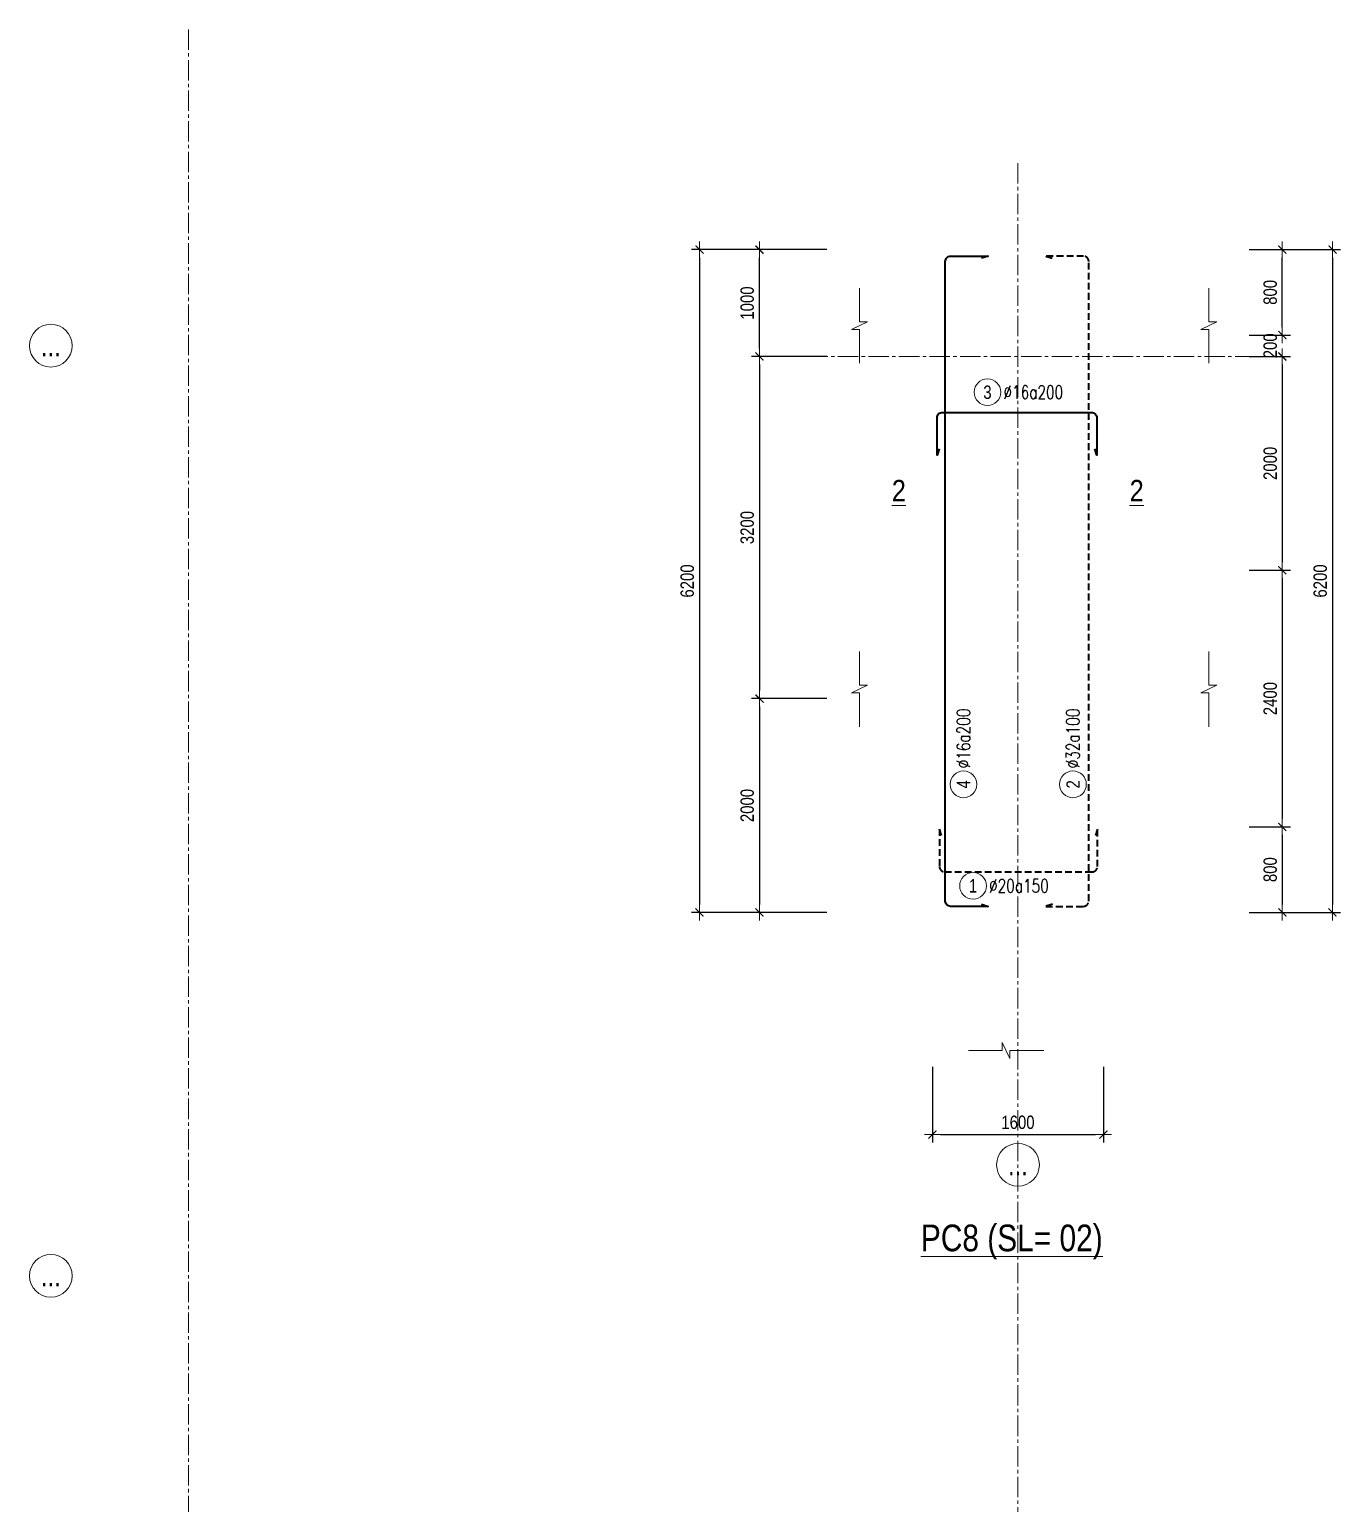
# Model space of a CAD drawing. Header units: millimetres. Extents: x -134772 to 84392, y -129535 to 67259.
# Drawn here: x 69259 to 81522, y 212 to 14000 of the extents above; entities that cross this region are included whole.
import ezdxf
from ezdxf.enums import TextEntityAlignment as Align

# ---------------------------------------------------------------- set-up
doc = ezdxf.new("R2010")
doc.units = ezdxf.units.MM
doc.header["$MEASUREMENT"] = 0
doc.linetypes.add('CENTER2', pattern=[28.575, 19.05, -3.175, 3.175, -3.175])
doc.linetypes.add('DASHED2', pattern=[0.375, 0.25, -0.125])
doc.layers.get('Defpoints').update_dxf_attribs({"color": 252})
for name, color, linetype, lineweight in [('NDC_S_AXIS', 5, 'CENTER2', 15), ('NDC_S_DIM', 1, 'Continuous', 9), ('NDC_S_HATCH MATERIAL', 8, 'Continuous', 13), ('NDC_S_LEADER', 1, 'Continuous', 9), ('NDC_S_REBAR', 4, 'Continuous', 35), ('NDC_S_VN TEXT', 7, 'Continuous', 9), ('NDC_S_VN TITLE', 6, 'Continuous', 9)]:
    doc.layers.add(name, color=color, linetype=linetype, lineweight=lineweight)
doc.styles.add('ARIAL', font='arial.ttf', dxfattribs={"width": 0.8})
doc.styles.add('NDC_ARIAL', font='arial.ttf', dxfattribs={"width": 0.8})
doc.styles.add('NDC_ROMANS', font='romans.shx', dxfattribs={"width": 0.8})
doc.dimstyles.new('NDC_dim_50', dxfattribs={"dimscale": 50, "dimtxt": 2.5, "dimasz": 1.5, "dimexe": 1.5, "dimexo": 0, "dimgap": 1, "dimtad": 1, "dimdec": 0, "dimzin": 0, "dimdsep": 46, "dimtxsty": 'ARIAL', "dimblk": 'DIMMARK', "dimcen": 0.09, "dimdle": 1.2, "dimclrd": 1, "dimclre": 1, "dimclrt": 3, "dimadec": 0, "dimazin": 0, "dimtfac": 1, "dimtdec": 0, "dimtix": 1, "dimtofl": 0, "dimtmove": 0, "dimatfit": 3, "dimfxl": 6, "dimtolj": 1, "dimtzin": 0, "dimarcsym": 0})

# ---------------------------------------------------------------- blocks, each defined once
blk = doc.blocks.new('*U8')
at = {"layer": 'NDC_S_DIM'}
blk.add_circle((0, 0), 5, dxfattribs=at)
at = {"color": 7, "style": 'ARIAL', "width": 0.8}
blk.add_attdef('GRID', text='', height=5, dxfattribs=at).set_placement((0, 0), align=Align.MIDDLE)
blk = doc.blocks.new('DIMMARK')
at = {"layer": 'NDC_S_DIM', "color": 1}
blk.add_line((-1.5, 0), (1, 0), dxfattribs=at)
at = {"layer": 'NDC_S_DIM', "color": 2, "const_width": 0.15}
blk.add_lwpolyline([(-0.5, -0.5), (0.5, 0.5)], dxfattribs=at)
blk = doc.blocks.new('*D779')
at = {"layer": 'Defpoints', "color": 0, "transparency": 16777216}
for p in [(77705, 4295), (79305, 4295), (79305, 3663)]:
    blk.add_point(p, dxfattribs=at)
at = {"layer": 'NDC_S_DIM', "color": 1, "lineweight": -2, "transparency": 16777216}
for p, q in [((77705, 4295), (77705, 3588)), ((79305, 4295), (79305, 3588)), ((77780, 3663), (79230, 3663))]:
    blk.add_line(p, q, dxfattribs=at)
at = {"layer": 'NDC_S_DIM', "color": 1, "lineweight": -2, "transparency": 16777216, "xscale": 75, "yscale": 75, "zscale": 75, "rotation": 180}
blk.add_blockref('DIMMARK', (77705, 3663), dxfattribs=at)
at = {"layer": 'NDC_S_DIM', "color": 1, "lineweight": -2, "transparency": 16777216, "xscale": 75, "yscale": 75, "zscale": 75}
blk.add_blockref('DIMMARK', (79305, 3663), dxfattribs=at)
at = {"layer": 'NDC_S_DIM', "color": 3, "transparency": 16777216, "insert": (78505, 3777), "char_height": 125, "attachment_point": 5, "style": 'ARIAL'}
blk.add_mtext('\\A1;1600', dxfattribs=at)
blk = doc.blocks.new('*D780')
at = {"layer": 'Defpoints', "color": 0, "transparency": 16777216}
for p in [(76716, 10941), (76087, 7741), (76716, 7741)]:
    blk.add_point(p, dxfattribs=at)
at = {"layer": 'NDC_S_LEADER', "color": 1, "lineweight": -2, "transparency": 16777216}
for p, q in [((76716, 10941), (76012, 10941)), ((76087, 10866), (76087, 7816)), ((76716, 7741), (76012, 7741))]:
    blk.add_line(p, q, dxfattribs=at)
at = {"layer": 'NDC_S_LEADER', "color": 1, "lineweight": -2, "transparency": 16777216, "xscale": 75, "yscale": 75, "zscale": 75}
for p, rotation in [((76087, 10941), 90), ((76087, 7741), 270)]:
    blk.add_blockref('DIMMARK', p, dxfattribs=dict(at, rotation=rotation))
at = {"layer": 'NDC_S_LEADER', "color": 3, "transparency": 16777216, "insert": (75973, 9341), "char_height": 125, "attachment_point": 5, "rotation": 90, "style": 'ARIAL'}
blk.add_mtext('\\A1;3200', dxfattribs=at)
blk = doc.blocks.new('*D781')
at = {"layer": 'Defpoints', "color": 0, "transparency": 16777216}
for p in [(76716, 7741), (76087, 5741), (76716, 5741)]:
    blk.add_point(p, dxfattribs=at)
at = {"layer": 'NDC_S_LEADER', "color": 1, "lineweight": -2, "transparency": 16777216}
for p, q in [((76716, 7741), (76012, 7741)), ((76087, 7666), (76087, 5816)), ((76716, 5741), (76012, 5741))]:
    blk.add_line(p, q, dxfattribs=at)
at = {"layer": 'NDC_S_LEADER', "color": 1, "lineweight": -2, "transparency": 16777216, "xscale": 75, "yscale": 75, "zscale": 75}
for p, rotation in [((76087, 7741), 90), ((76087, 5741), 270)]:
    blk.add_blockref('DIMMARK', p, dxfattribs=dict(at, rotation=rotation))
at = {"layer": 'NDC_S_LEADER', "color": 3, "transparency": 16777216, "insert": (75973, 6741), "char_height": 125, "attachment_point": 5, "rotation": 90, "style": 'ARIAL'}
blk.add_mtext('\\A1;2000', dxfattribs=at)
blk = doc.blocks.new('*D782')
at = {"layer": 'Defpoints', "color": 0, "transparency": 16777216}
for p in [(76087, 11941), (76716, 11941), (76716, 10941)]:
    blk.add_point(p, dxfattribs=at)
at = {"layer": 'NDC_S_LEADER', "color": 1, "lineweight": -2, "transparency": 16777216}
for p, q in [((76716, 11941), (76012, 11941)), ((76087, 11016), (76087, 11866)), ((76716, 10941), (76012, 10941))]:
    blk.add_line(p, q, dxfattribs=at)
at = {"layer": 'NDC_S_LEADER', "color": 1, "lineweight": -2, "transparency": 16777216, "xscale": 75, "yscale": 75, "zscale": 75}
for p, rotation in [((76087, 11941), 90), ((76087, 10941), 270)]:
    blk.add_blockref('DIMMARK', p, dxfattribs=dict(at, rotation=rotation))
at = {"layer": 'NDC_S_LEADER', "color": 3, "transparency": 16777216, "insert": (75973, 11441), "char_height": 125, "attachment_point": 5, "rotation": 90, "style": 'ARIAL'}
blk.add_mtext('\\A1;1000', dxfattribs=at)
blk = doc.blocks.new('*D783')
at = {"layer": 'Defpoints', "color": 0, "transparency": 16777216}
for p in [(80668, 11141), (80668, 10941), (80978, 10941)]:
    blk.add_point(p, dxfattribs=at)
at = {"layer": 'NDC_S_LEADER', "color": 1, "lineweight": -2, "transparency": 16777216}
for p, q in [((80978, 11216), (80978, 11291)), ((80668, 11141), (81053, 11141)), ((80668, 10941), (81053, 10941)), ((80978, 10866), (80978, 10791))]:
    blk.add_line(p, q, dxfattribs=at)
at = {"layer": 'NDC_S_LEADER', "color": 1, "lineweight": -2, "transparency": 16777216, "xscale": 75, "yscale": 75, "zscale": 75}
for p, rotation in [((80978, 11141), 270), ((80978, 10941), 90)]:
    blk.add_blockref('DIMMARK', p, dxfattribs=dict(at, rotation=rotation))
at = {"layer": 'NDC_S_LEADER', "color": 3, "transparency": 16777216, "insert": (80865, 11041), "char_height": 125, "attachment_point": 5, "rotation": 90, "style": 'ARIAL'}
blk.add_mtext('\\A1;200', dxfattribs=at)
blk = doc.blocks.new('*D784')
at = {"layer": 'Defpoints', "color": 0, "transparency": 16777216}
for p in [(80668, 10941), (80668, 8941), (80978, 8941)]:
    blk.add_point(p, dxfattribs=at)
at = {"layer": 'NDC_S_LEADER', "color": 1, "lineweight": -2, "transparency": 16777216}
for p, q in [((80668, 10941), (81053, 10941)), ((80978, 10866), (80978, 9016)), ((80668, 8941), (81053, 8941))]:
    blk.add_line(p, q, dxfattribs=at)
at = {"layer": 'NDC_S_LEADER', "color": 1, "lineweight": -2, "transparency": 16777216, "xscale": 75, "yscale": 75, "zscale": 75}
for p, rotation in [((80978, 10941), 90), ((80978, 8941), 270)]:
    blk.add_blockref('DIMMARK', p, dxfattribs=dict(at, rotation=rotation))
at = {"layer": 'NDC_S_LEADER', "color": 3, "transparency": 16777216, "insert": (80865, 9941), "char_height": 125, "attachment_point": 5, "rotation": 90, "style": 'ARIAL'}
blk.add_mtext('\\A1;2000', dxfattribs=at)
blk = doc.blocks.new('*D785')
at = {"layer": 'Defpoints', "color": 0, "transparency": 16777216}
for p in [(80668, 8941), (80668, 6541), (80978, 6541)]:
    blk.add_point(p, dxfattribs=at)
at = {"layer": 'NDC_S_LEADER', "color": 1, "lineweight": -2, "transparency": 16777216}
for p, q in [((80668, 8941), (81053, 8941)), ((80978, 8866), (80978, 6616)), ((80668, 6541), (81053, 6541))]:
    blk.add_line(p, q, dxfattribs=at)
at = {"layer": 'NDC_S_LEADER', "color": 1, "lineweight": -2, "transparency": 16777216, "xscale": 75, "yscale": 75, "zscale": 75}
for p, rotation in [((80978, 8941), 90), ((80978, 6541), 270)]:
    blk.add_blockref('DIMMARK', p, dxfattribs=dict(at, rotation=rotation))
at = {"layer": 'NDC_S_LEADER', "color": 3, "transparency": 16777216, "insert": (80865, 7741), "char_height": 125, "attachment_point": 5, "rotation": 90, "style": 'ARIAL'}
blk.add_mtext('\\A1;2400', dxfattribs=at)
blk = doc.blocks.new('*D786')
at = {"layer": 'Defpoints', "color": 0, "transparency": 16777216}
for p in [(80668, 6541), (80668, 5741), (80978, 5741)]:
    blk.add_point(p, dxfattribs=at)
at = {"layer": 'NDC_S_LEADER', "color": 1, "lineweight": -2, "transparency": 16777216}
for p, q in [((80668, 6541), (81053, 6541)), ((80978, 6466), (80978, 5816)), ((80668, 5741), (81053, 5741))]:
    blk.add_line(p, q, dxfattribs=at)
at = {"layer": 'NDC_S_LEADER', "color": 1, "lineweight": -2, "transparency": 16777216, "xscale": 75, "yscale": 75, "zscale": 75}
for p, rotation in [((80978, 6541), 90), ((80978, 5741), 270)]:
    blk.add_blockref('DIMMARK', p, dxfattribs=dict(at, rotation=rotation))
at = {"layer": 'NDC_S_LEADER', "color": 3, "transparency": 16777216, "insert": (80865, 6141), "char_height": 125, "attachment_point": 5, "rotation": 90, "style": 'ARIAL'}
blk.add_mtext('\\A1;800', dxfattribs=at)
blk = doc.blocks.new('*D787')
at = {"layer": 'Defpoints', "color": 0, "transparency": 16777216}
for p in [(80668, 11941), (80978, 11941), (80668, 11141)]:
    blk.add_point(p, dxfattribs=at)
at = {"layer": 'NDC_S_LEADER', "color": 1, "lineweight": -2, "transparency": 16777216}
for p, q in [((80668, 11941), (81053, 11941)), ((80978, 11216), (80978, 11866)), ((80668, 11141), (81053, 11141))]:
    blk.add_line(p, q, dxfattribs=at)
at = {"layer": 'NDC_S_LEADER', "color": 1, "lineweight": -2, "transparency": 16777216, "xscale": 75, "yscale": 75, "zscale": 75}
for p, rotation in [((80978, 11941), 90), ((80978, 11141), 270)]:
    blk.add_blockref('DIMMARK', p, dxfattribs=dict(at, rotation=rotation))
at = {"layer": 'NDC_S_LEADER', "color": 3, "transparency": 16777216, "insert": (80865, 11541), "char_height": 125, "attachment_point": 5, "rotation": 90, "style": 'ARIAL'}
blk.add_mtext('\\A1;800', dxfattribs=at)
blk = doc.blocks.new('*D788')
at = {"layer": 'Defpoints', "color": 0, "transparency": 16777216}
for p in [(80668, 11941), (80668, 5741), (81447, 5741)]:
    blk.add_point(p, dxfattribs=at)
at = {"layer": 'NDC_S_LEADER', "color": 1, "lineweight": -2, "transparency": 16777216}
for p, q in [((80668, 11941), (81522, 11941)), ((81447, 11866), (81447, 5816)), ((80668, 5741), (81522, 5741))]:
    blk.add_line(p, q, dxfattribs=at)
at = {"layer": 'NDC_S_LEADER', "color": 1, "lineweight": -2, "transparency": 16777216, "xscale": 75, "yscale": 75, "zscale": 75}
for p, rotation in [((81447, 11941), 90), ((81447, 5741), 270)]:
    blk.add_blockref('DIMMARK', p, dxfattribs=dict(at, rotation=rotation))
at = {"layer": 'NDC_S_LEADER', "color": 3, "transparency": 16777216, "insert": (81333, 8841), "char_height": 125, "attachment_point": 5, "rotation": 90, "style": 'ARIAL'}
blk.add_mtext('\\A1;6200', dxfattribs=at)
blk = doc.blocks.new('*D789')
at = {"layer": 'Defpoints', "color": 0, "transparency": 16777216}
for p in [(76612, 11941), (75526, 5741), (76612, 5741)]:
    blk.add_point(p, dxfattribs=at)
at = {"layer": 'NDC_S_LEADER', "color": 1, "lineweight": -2, "transparency": 16777216}
for p, q in [((76612, 11941), (75451, 11941)), ((75526, 11866), (75526, 5816)), ((76612, 5741), (75451, 5741))]:
    blk.add_line(p, q, dxfattribs=at)
at = {"layer": 'NDC_S_LEADER', "color": 1, "lineweight": -2, "transparency": 16777216, "xscale": 75, "yscale": 75, "zscale": 75}
for p, rotation in [((75526, 11941), 90), ((75526, 5741), 270)]:
    blk.add_blockref('DIMMARK', p, dxfattribs=dict(at, rotation=rotation))
at = {"layer": 'NDC_S_LEADER', "color": 3, "transparency": 16777216, "insert": (75412, 8841), "char_height": 125, "attachment_point": 5, "rotation": 90, "style": 'ARIAL'}
blk.add_mtext('\\A1;6200', dxfattribs=at)
blk = doc.blocks.new('kata_block_TD')
at = {"color": 6, "linetype": 'ByBlock', "lineweight": -2, "style": 'ARIAL', "width": 0.8}
blk.add_attdef('SECTDET2', text='', height=5, dxfattribs=at).set_placement((0, 7.97), align=Align.CENTER)
at = {"color": 0, "linetype": 'ByBlock', "lineweight": -2, "style": 'ARIAL', "width": 0.8}
blk.add_attdef('SECTDET1', text='', height=5, dxfattribs=at).set_placement((0, 1.47), align=Align.CENTER)
at = {"color": 3, "lineweight": 25, "style": 'ARIAL', "width": 0.8}
blk.add_attdef('SSCALE', text='', height=2.5, dxfattribs=at).set_placement((0, -4), align=Align.CENTER)
blk = doc.blocks.new('*U631')
blk.add_circle((-2.5, 0), 2.5)
at = {"layer": 'NDC_S_VN TEXT', "color": 7, "style": 'ARIAL', "width": 0.8}
blk.add_attdef('SH2', text='', height=2.5, dxfattribs=at).set_placement((-2.5, 0), align=Align.MIDDLE)
at = {"layer": 'NDC_S_VN TEXT', "color": 3, "style": 'NDC_ROMANS', "width": 0.75}
blk.add_attdef('DKKC1', (0.5, -1.25), '', height=2.5, dxfattribs=at)

msp = doc.modelspace()

# ---------------------------------------------------------------- linework, layer by layer
at = {"layer": 'NDC_S_AXIS', "ltscale": 10}
for p, q in [((70746.4, 14000), (70746.4, -14000)), ((78505.4, 12749.3), (78505.4, -6927.1)), ((76534.8, 10940.6), (80803.9, 10940.6))]:
    msp.add_line(p, q, dxfattribs=at)
at = {"layer": 'NDC_S_HATCH MATERIAL', "ltscale": 100}
for p, q in [((77024.3, 11581.6), (77024.3, 11265.4)), ((80291.3, 11581.6), (80291.3, 11265.4)), ((76948.5, 11195.1), (77098.6, 11265.4)), ((77024.3, 11195.1), (76948.5, 11195.1)), ((77024.3, 11265.4), (77098.6, 11265.4)), ((77024.3, 10877.2), (77024.3, 11195.1)), ((80215.5, 11195.1), (80365.7, 11265.4)), ((80291.3, 11195.1), (80215.5, 11195.1)), ((80291.3, 11265.4), (80365.7, 11265.4)), ((80291.3, 10877.2), (80291.3, 11195.1)), ((77024.3, 8181.6), (77024.3, 7865.4)), ((80291.3, 8181.6), (80291.3, 7865.4)), ((76948.5, 7795.1), (77098.6, 7865.4)), ((77024.3, 7865.4), (77098.6, 7865.4)), ((80215.5, 7795.1), (80365.7, 7865.4)), ((80291.3, 7865.4), (80365.7, 7865.4)), ((77024.3, 7795.1), (76948.5, 7795.1)), ((77024.3, 7477.2), (77024.3, 7795.1)), ((80291.3, 7795.1), (80215.5, 7795.1)), ((80291.3, 7477.2), (80291.3, 7795.1)), ((78041.7, 4449.6), (78357.9, 4449.6)), ((78357.9, 4449.6), (78357.9, 4524)), ((78428.2, 4373.8), (78357.9, 4524)), ((78746.1, 4449.6), (78428.2, 4449.6)), ((78428.2, 4449.6), (78428.2, 4373.8))]:
    msp.add_line(p, q, dxfattribs=at)
at = {"layer": 'NDC_S_REBAR', "ltscale": 250}
for points in [[(78165.3, 5817.6), (78225.3, 5797.6), (77875.3, 5797.6, -0.4142136), (77825.3, 5847.6), (77825.3, 11830.1, -0.4142136), (77875.3, 11880.1), (78225.3, 11880.1), (78165.3, 11860.1)], [(77768.6, 10077.9), (77748.6, 10017.9), (77748.6, 10367.9, -0.4142136), (77798.6, 10417.9), (79193.3, 10417.9, -0.4142136), (79243.3, 10367.9), (79243.3, 10017.9), (79223.3, 10077.9)]]:
    msp.add_lwpolyline(points, format="xyb", dxfattribs=at)
at = {"layer": 'NDC_S_REBAR', "linetype": 'DASHED2', "ltscale": 250}
for points in [[(78827.1, 5817.6), (78767.1, 5797.6), (79117.1, 5797.6, 0.4142136), (79167.1, 5847.6), (79167.1, 11830.1, 0.4142136), (79117.1, 11880.1), (78767.1, 11880.1), (78827.1, 11860.1)], [(77790.4, 6460.5), (77770.4, 6520.5), (77770.4, 6170.5, 0.4142136), (77820.4, 6120.5), (79198.7, 6120.5, 0.4142136), (79248.7, 6170.5), (79248.7, 6520.5), (79228.7, 6460.5)]]:
    msp.add_lwpolyline(points, format="xyb", dxfattribs=at)

# ---------------------------------------------------------------- block references
at = {"layer": 'NDC_S_AXIS', "xscale": 40, "yscale": 40, "zscale": 40}
for p in [(69459, 11042.2), (78505.4, 3380.8), (69459, 2342.2)]:
    msp.add_blockref('*U8', p, dxfattribs=at).add_auto_attribs({'GRID': '...'})
at = {"layer": 'NDC_S_DIM', "ltscale": 0.005, "xscale": 50, "yscale": 50, "zscale": 50}
for p, values in [((78344.7, 10607.1), {'SH2': '3', 'DKKC1': '%%C16a200'}), ((78209.9, 5989.5), {'SH2': '1', 'DKKC1': '%%C20a150'})]:
    msp.add_blockref('*U631', p, dxfattribs=at).add_auto_attribs(values)
at = {"layer": 'NDC_S_DIM', "ltscale": 0.005, "xscale": 50, "yscale": 50, "zscale": 50, "rotation": 90}
for p, values in [((77995.7, 7063.9), {'SH2': '4', 'DKKC1': '%%C16a200'}), ((79019.4, 7063.9), {'SH2': '2', 'DKKC1': '%%C32a100'})]:
    msp.add_blockref('*U631', p, dxfattribs=at).add_auto_attribs(values)
at = {"layer": 'NDC_S_VN TEXT', "ltscale": 0.005}
ref = msp.add_blockref('kata_block_TD', (78447.3, 2497.5), dxfattribs=dict(at, xscale=50, yscale=50, zscale=50))
ref.add_attrib('SECTDET1', '%%uPC8 (SL= 02)', dxfattribs={"layer": '0', "color": 0, "linetype": 'ByBlock', "lineweight": -2, "height": 250, "style": 'ARIAL', "width": 0.8}).set_placement((78447.3, 2571), align=Align.CENTER)

# ---------------------------------------------------------------- texts
at = {"layer": 'NDC_S_VN TITLE', "style": 'NDC_ARIAL', "width": 0.85}
for p in [(77391.2, 9686.7), (79615.9, 9686.7)]:
    msp.add_text('%%U2', height=200, dxfattribs=at).set_placement(p, align=Align.MIDDLE_CENTER)

# ---------------------------------------------------------------- dimensions: what is measured, and where the dimension line sits
at = {"layer": 'NDC_S_DIM'}
dim = msp.add_linear_dim(base=(79305.4, 3663.5), p1=(77705.4, 4294.9), p2=(79305.4, 4294.9), dimstyle='NDC_dim_50', override={"dimtmove": 1}, dxfattribs=at)
dim.commit()
dim.dimension.update_dxf_attribs({"geometry": '*D779', "text_midpoint": (78505.4, 3777.3)})
at = {"layer": 'NDC_S_LEADER'}
for base, p1, p2, picture, middle in [((75525.7, 5740.6), (76612.1, 11940.6), (76612.1, 5740.6), '*D789', (75411.9, 8840.6)), ((76086.8, 11940.6), (76716.1, 10940.6), (76716.1, 11940.6), '*D782', (75973, 11440.6)), ((80978.4, 11940.6), (80667.6, 11140.6), (80667.6, 11940.6), '*D787', (80864.6, 11540.6)), ((81447.3, 5740.6), (80667.6, 11940.6), (80667.6, 5740.6), '*D788', (81333.4, 8840.6)), ((80978.4, 10940.6), (80667.6, 11140.6), (80667.6, 10940.6), '*D783', (80864.6, 11040.6)), ((76086.8, 7740.6), (76716.1, 10940.6), (76716.1, 7740.6), '*D780', (75973, 9340.6)), ((76086.8, 5740.6), (76716.1, 7740.6), (76716.1, 5740.6), '*D781', (75973, 6740.6))]:
    dim = msp.add_linear_dim(base=base, p1=p1, p2=p2, angle=90, dimstyle='NDC_dim_50', dxfattribs=at)
    dim.commit()
    dim.dimension.update_dxf_attribs({"geometry": picture, "text_midpoint": middle})
for base, p1, p2, picture, middle in [((80978.4, 8940.6), (80667.6, 10940.6), (80667.6, 8940.6), '*D784', (80864.6, 9940.6)), ((80978.4, 6540.6), (80667.6, 8940.6), (80667.6, 6540.6), '*D785', (80864.6, 7740.6)), ((80978.4, 5740.6), (80667.6, 6540.6), (80667.6, 5740.6), '*D786', (80864.6, 6140.6))]:
    dim = msp.add_linear_dim(base=base, p1=p1, p2=p2, angle=90, dimstyle='NDC_dim_50', override={"dimtmove": 1}, dxfattribs=at)
    dim.commit()
    dim.dimension.update_dxf_attribs({"geometry": picture, "text_midpoint": middle})

doc.saveas('drawing.dxf')
